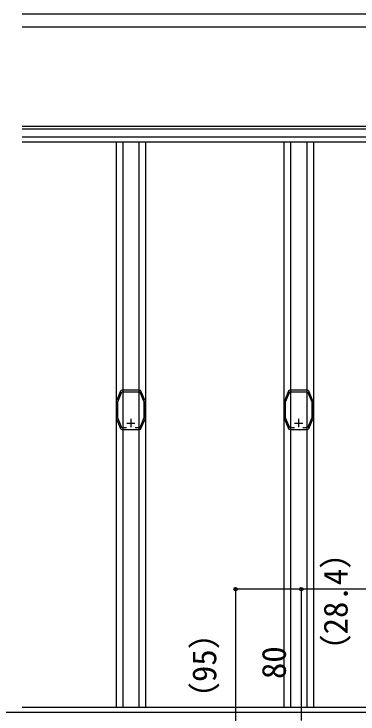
# Model space of a CAD drawing. Units: millimetres, scale not verified. Extents: x -875 to 875, y -1303 to 1296.
# Drawn here: x 308.5 to 518, y 526.1 to 952.1 of the extents above; entities that cross this region are included whole.
import ezdxf
from ezdxf.enums import TextEntityAlignment as Align

# ---------------------------------------------------------------- set-up
doc = ezdxf.new("R2010")
doc.units = ezdxf.units.MM
doc.header["$LTSCALE"] = 8
for name, color, linetype in [('0-3_YKK_11E', 7, 'Continuous'), ('0-4_YKK_12', 2, 'Continuous'), ('0-6_YKK_D', 6, 'Continuous')]:
    doc.layers.add(name, color=color, linetype=linetype)
doc.styles.add('ＭＳ ゴシック', font='')
doc.styles.get('ＭＳ ゴシック').set_extended_font_data('MS Gothic')

msp = doc.modelspace()

# ---------------------------------------------------------------- linework, layer by layer
at = {"layer": '0-3_YKK_11E'}
for p, q in [((377.15, 703.214), (382.15, 703.214)), ((379.65, 705.714), (379.65, 700.714)), ((479.35, 703.214), (484.35, 703.214)), ((481.85, 705.714), (481.85, 700.714))]:
    msp.add_line(p, q, dxfattribs=at)
for points in [[(373.263, 722.431), (373.247, 722.276), (373.241, 722.139), (371.162, 717.195), (371.065, 717.093), (370.967, 716.99), (370.767, 716.513)], [(377.06, 700.214), (374.248, 700.214), (371.65, 706.397), (371.65, 716.032), (374.206, 722.114), (385.094, 722.114), (387.65, 716.033), (387.65, 706.396), (385.052, 700.214), (382.24, 700.214)], [(384.593, 723.114), (374.707, 723.114), (374.579, 723.161), (374.43, 723.207)], [(384.87, 723.207), (384.722, 723.161), (384.593, 723.114)], [(388.533, 716.513), (388.333, 716.99), (388.235, 717.093), (388.138, 717.195), (386.059, 722.139), (386.053, 722.276), (386.038, 722.431)], [(475.462, 722.431), (475.447, 722.276), (475.441, 722.139), (473.362, 717.195), (473.265, 717.093), (473.167, 716.99), (472.967, 716.513)], [(479.26, 700.214), (476.448, 700.214), (473.85, 706.397), (473.85, 716.032), (476.406, 722.114), (487.294, 722.114), (489.85, 716.033), (489.85, 706.396), (487.252, 700.214), (484.44, 700.214)], [(486.793, 723.114), (476.907, 723.114), (476.779, 723.161), (476.63, 723.207)], [(487.07, 723.207), (486.921, 723.161), (486.793, 723.114)], [(490.733, 716.513), (490.533, 716.99), (490.435, 717.093), (490.338, 717.195), (488.259, 722.139), (488.253, 722.276), (488.238, 722.431)], [(370.65, 715.932), (370.65, 715.414), (370.7, 715.282), (370.75, 715.15), (370.75, 707.279), (370.7, 707.147), (370.65, 707.014), (370.65, 706.496)], [(388.65, 706.496), (388.65, 707.014), (388.6, 707.147), (388.55, 707.279), (388.55, 715.15), (388.6, 715.282), (388.65, 715.414), (388.65, 715.932)], [(472.85, 715.932), (472.85, 715.414), (472.9, 715.282), (472.95, 715.15), (472.95, 707.279), (472.9, 707.147), (472.85, 707.014), (472.85, 706.496)], [(490.85, 706.496), (490.85, 707.014), (490.8, 707.147), (490.75, 707.279), (490.75, 715.15), (490.8, 715.282), (490.85, 715.414), (490.85, 715.932)], [(370.767, 705.915), (370.967, 705.438), (371.065, 705.336), (371.162, 705.233), (373.241, 700.29), (373.247, 700.152), (373.262, 699.997)], [(386.038, 699.997), (386.053, 700.152), (386.059, 700.29), (388.138, 705.233), (388.235, 705.336), (388.333, 705.438), (388.533, 705.915)], [(472.967, 705.915), (473.167, 705.438), (473.265, 705.336), (473.362, 705.233), (475.441, 700.29), (475.447, 700.152), (475.462, 699.997)], [(488.238, 699.997), (488.253, 700.152), (488.259, 700.29), (490.338, 705.233), (490.435, 705.336), (490.533, 705.438), (490.733, 705.915)], [(374.43, 699.222), (374.579, 699.268), (374.707, 699.314), (384.593, 699.314), (384.721, 699.268), (384.87, 699.222)], [(476.63, 699.222), (476.779, 699.268), (476.907, 699.314), (486.793, 699.314), (486.921, 699.268), (487.07, 699.222)]]:
    msp.add_lwpolyline(points, dxfattribs=at)
for centre, start, end in [((374.58, 721.714), 95.73921, 151.44435), ((384.72, 721.714), 28.55562, 84.26075), ((476.78, 721.714), 95.73921, 151.44435), ((486.92, 721.714), 28.55562, 84.26075), ((372.15, 715.932), 157.21229, 180.00002), ((387.15, 715.932), 359.99994, 22.78745), ((474.35, 715.932), 157.21229, 180.00002), ((489.35, 715.932), 359.99994, 22.78745), ((372.15, 706.496), 179.99992, 202.78766), ((387.15, 706.496), 337.21227, 0), ((474.35, 706.496), 179.99992, 202.78766), ((489.35, 706.496), 337.21227, 0), ((374.58, 700.714), 208.55653, 264.26086), ((384.72, 700.714), 275.73917, 331.44408), ((476.78, 700.714), 208.55653, 264.26086), ((486.92, 700.714), 275.73917, 331.44408)]:
    msp.add_arc(centre, 1.5, start, end, dxfattribs=at)
at = {"layer": '0-4_YKK_12'}
for p, q in [((583.5, 952.114), (313.5, 952.114)), ((583.5, 944.114), (313.5, 944.114)), ((583.5, 883.614), (313.5, 883.614)), ((583.5, 882.114), (313.5, 882.114)), ((552, 882.114), (313.5, 882.114)), ((583.5, 877.114), (313.5, 877.114)), ((552, 874.114), (313.5, 874.114)), ((370.65, 874.114), (370.65, 530.114)), ((374.707, 874.114), (374.707, 530.114)), ((384.593, 874.114), (384.593, 530.114)), ((388.65, 874.114), (388.65, 530.114)), ((472.85, 874.114), (472.85, 530.114)), ((476.907, 874.114), (476.907, 530.114)), ((486.793, 874.114), (486.793, 530.114)), ((490.85, 874.114), (490.85, 530.114)), ((583, 530.114), (313.5, 530.114)), ((583, 527.114), (-346.784, 527.114))]:
    msp.add_line(p, q, dxfattribs=at)
at = {"layer": '0-6_YKK_D'}
for p, q in [((658.5, 602.114), (442.5, 602.114)), ((443.5, 602.114), (443.5, 507.114)), ((658.5, 602.114), (482.5, 602.114)), ((483.5, 602.114), (483.5, 522.114))]:
    msp.add_line(p, q, dxfattribs=at)
for centre in [(443.5, 602.114), (483.5, 602.114)]:
    msp.add_circle(centre, 1.075, dxfattribs=at)

# ---------------------------------------------------------------- texts
at = {"layer": '0-6_YKK_D', "style": 'ＭＳ ゴシック'}
for s, p in [('（28.4）', (516.114, 554.587)), ('（95）', (436.114, 525.58)), ('80', (478.5, 547.399))]:
    msp.add_text(s, height=14.66, rotation=90, dxfattribs=at).set_placement(p, align=Align.BOTTOM_LEFT)

doc.saveas('drawing.dxf')
